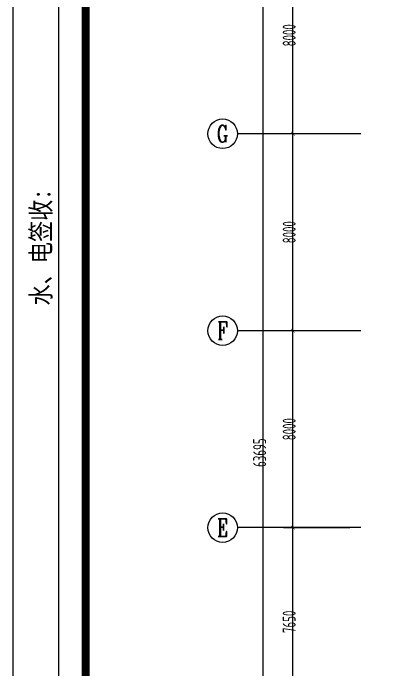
# Model space of a CAD drawing. Header units: inches. Extents: x 871252 to 1312932, y -88801 to 86720.
# Drawn here: x 871252 to 887108, y 36188 to 62864 of the extents above; entities that cross this region are included whole.
import ezdxf
from ezdxf.enums import TextEntityAlignment as Align

# ---------------------------------------------------------------- set-up
doc = ezdxf.new("R2010")
doc.units = ezdxf.units.IN
doc.header["$MEASUREMENT"] = 0
for name, color, linetype in [('AXIS', 3, 'Continuous'), ('AXIS_TEXT', 7, 'Continuous'), ('外框', 7, 'Continuous')]:
    doc.layers.add(name, color=color, linetype=linetype)
doc.styles.add('_TCH_AXIS', font='COMPLEX', dxfattribs={"bigfont": 'GBCBIG'})
doc.styles.add('_TCH_DIM_T3', font='TSSDENG', dxfattribs={"width": 0.64, "bigfont": 'TSSDCHN'})
doc.styles.add('COMPLEX', font='stylu.ttf')
doc.styles.add('宋体平面', font='', dxfattribs={"width": 0.8})
doc.styles.get('宋体平面').set_extended_font_data('SimSun')
doc.dimstyles.new('_TCH_ARCH&&150', dxfattribs={"dimtxt": 525, "dimasz": 150, "dimexe": 375, "dimexo": 450, "dimgap": 150, "dimtad": 1, "dimdec": 0, "dimzin": 0, "dimdsep": 46, "dimtxsty": '_TCH_DIM_T3', "dimblk": 'ARCHTICK', "dimcen": 0.09, "dimclrt": 7, "dimazin": 2, "dimtfac": 1, "dimtdec": 0, "dimtix": 1, "dimtmove": 2, "dimatfit": 3, "dimfxl": 0, "dimtolj": 1, "dimtzin": 0, "dimarcsym": 0})

# ---------------------------------------------------------------- blocks, each defined once
blk = doc.blocks.new('_ArchTick')
at = {"color": 0, "linetype": 'ByBlock', "const_width": 0.15}
blk.add_lwpolyline([(-0.5, -0.5), (0.5, 0.5)], dxfattribs=at)
blk = doc.blocks.new('*D95')
at = {"layer": 'AXIS', "color": 0, "lineweight": -2, "transparency": 16777216}
for p, q in [((884915, 41964), (882230, 41964)), ((882605, 34314), (882605, 41964)), ((884915, 34314), (882230, 34314))]:
    blk.add_line(p, q, dxfattribs=at)
at = {"layer": 'Defpoints', "color": 0, "transparency": 16777216}
for p in [(882605, 41964), (885365, 41964), (885365, 34314)]:
    blk.add_point(p, dxfattribs=at)
at = {"layer": 'AXIS', "color": 0, "lineweight": -2, "transparency": 16777216, "xscale": 150, "yscale": 150, "zscale": 150}
for p, rotation in [((882605, 41964), 90), ((882605, 34314), 270)]:
    blk.add_blockref('_ArchTick', p, dxfattribs=dict(at, rotation=rotation))
at = {"layer": 'AXIS', "color": 7, "transparency": 16777216, "insert": (882455, 38139), "char_height": 525, "attachment_point": 5, "rotation": 90, "style": '_TCH_DIM_T3'}
blk.add_mtext('\\A1;7650', dxfattribs=at)
blk = doc.blocks.new('*D96')
at = {"layer": 'AXIS', "color": 0, "lineweight": -2, "transparency": 16777216}
for p, q in [((884915, 49964), (882230, 49964)), ((882605, 41964), (882605, 49964)), ((884915, 41964), (882230, 41964))]:
    blk.add_line(p, q, dxfattribs=at)
at = {"layer": 'Defpoints', "color": 0, "transparency": 16777216}
for p in [(882605, 49964), (885365, 49964), (885365, 41964)]:
    blk.add_point(p, dxfattribs=at)
at = {"layer": 'AXIS', "color": 0, "lineweight": -2, "transparency": 16777216, "xscale": 150, "yscale": 150, "zscale": 150}
for p, rotation in [((882605, 49964), 90), ((882605, 41964), 270)]:
    blk.add_blockref('_ArchTick', p, dxfattribs=dict(at, rotation=rotation))
at = {"layer": 'AXIS', "color": 7, "transparency": 16777216, "insert": (882455, 45964), "char_height": 525, "attachment_point": 5, "rotation": 90, "style": '_TCH_DIM_T3'}
blk.add_mtext('\\A1;8000', dxfattribs=at)
blk = doc.blocks.new('*D97')
at = {"layer": 'AXIS', "color": 0, "lineweight": -2, "transparency": 16777216}
for p, q in [((884915, 57964), (882230, 57964)), ((882605, 49964), (882605, 57964)), ((884915, 49964), (882230, 49964))]:
    blk.add_line(p, q, dxfattribs=at)
at = {"layer": 'Defpoints', "color": 0, "transparency": 16777216}
for p in [(882605, 57964), (885365, 57964), (885365, 49964)]:
    blk.add_point(p, dxfattribs=at)
at = {"layer": 'AXIS', "color": 0, "lineweight": -2, "transparency": 16777216, "xscale": 150, "yscale": 150, "zscale": 150}
for p, rotation in [((882605, 57964), 90), ((882605, 49964), 270)]:
    blk.add_blockref('_ArchTick', p, dxfattribs=dict(at, rotation=rotation))
at = {"layer": 'AXIS', "color": 7, "transparency": 16777216, "insert": (882455, 53964), "char_height": 525, "attachment_point": 5, "rotation": 90, "style": '_TCH_DIM_T3'}
blk.add_mtext('\\A1;8000', dxfattribs=at)
blk = doc.blocks.new('*D98')
at = {"layer": 'AXIS', "color": 0, "lineweight": -2, "transparency": 16777216}
for p, q in [((884915, 65964), (882230, 65964)), ((882605, 57964), (882605, 65964)), ((884915, 57964), (882230, 57964))]:
    blk.add_line(p, q, dxfattribs=at)
at = {"layer": 'Defpoints', "color": 0, "transparency": 16777216}
for p in [(882605, 65964), (885365, 65964), (885365, 57964)]:
    blk.add_point(p, dxfattribs=at)
at = {"layer": 'AXIS', "color": 0, "lineweight": -2, "transparency": 16777216, "xscale": 150, "yscale": 150, "zscale": 150}
for p, rotation in [((882605, 65964), 90), ((882605, 57964), 270)]:
    blk.add_blockref('_ArchTick', p, dxfattribs=dict(at, rotation=rotation))
at = {"layer": 'AXIS', "color": 7, "transparency": 16777216, "insert": (882455, 61964), "char_height": 525, "attachment_point": 5, "rotation": 90, "style": '_TCH_DIM_T3'}
blk.add_mtext('\\A1;8000', dxfattribs=at)
blk = doc.blocks.new('*D101')
at = {"layer": 'AXIS', "color": 0, "lineweight": -2, "transparency": 16777216}
for p, q in [((884915, 76859), (881030, 76859)), ((881405, 13164), (881405, 76859)), ((884915, 13164), (881030, 13164))]:
    blk.add_line(p, q, dxfattribs=at)
at = {"layer": 'Defpoints', "color": 0, "transparency": 16777216}
for p in [(881405, 76859), (885365, 76859), (885365, 13164)]:
    blk.add_point(p, dxfattribs=at)
at = {"layer": 'AXIS', "color": 0, "lineweight": -2, "transparency": 16777216, "xscale": 150, "yscale": 150, "zscale": 150}
for p, rotation in [((881405, 76859), 90), ((881405, 13164), 270)]:
    blk.add_blockref('_ArchTick', p, dxfattribs=dict(at, rotation=rotation))
at = {"layer": 'AXIS', "color": 7, "transparency": 16777216, "insert": (881255, 45012), "char_height": 525, "attachment_point": 5, "rotation": 90, "style": '_TCH_DIM_T3'}
blk.add_mtext('\\A1;63695', dxfattribs=at)
blk = doc.blocks.new('_AXISO')
blk.add_circle((0, 0), 0.5)
at = {"layer": 'AXIS_TEXT', "style": 'COMPLEX', "width": 1.041667}
blk.add_attdef('A', text='', height=0.56, dxfattribs=at).set_placement((-0.25, -0.28), (0.25, -0.28), align=Align.FIT)

msp = doc.modelspace()

# ---------------------------------------------------------------- linework, layer by layer
at = {"layer": 'AXIS'}
for p, q in [((885365.4, 57964.3), (880354.9, 57964.3)), ((885365.4, 49964.3), (880354.9, 49964.3)), ((885365.4, 41964.3), (880354.9, 41964.3))]:
    msp.add_line(p, q, dxfattribs=at)
at = {"layer": '外框', "lineweight": -2}
for p, q in [((871252.1, 7482.5), (871252.1, 86720.3)), ((873103.7, 7391.5), (873103.7, 86720.3))]:
    msp.add_line(p, q, dxfattribs=at)
at = {"layer": '外框', "lineweight": -2, "const_width": 330.9}
msp.add_lwpolyline([(877501.9, 8435.7), (981742.4, 8435.7, 0.4142136), (985051.7, 11744.9), (985051.7, 82339.2, 0.4142136), (981742.4, 85648.4), (877501.9, 85648.4, 0.4142136), (874192.7, 82339.2), (874192.7, 11744.9, 0.4142136)], format="xyb", close=True, dxfattribs=at)

# ---------------------------------------------------------------- block references
at = {"layer": 'AXIS'}
ref = msp.add_blockref('_AXISO', (879754.9, 57964.3), dxfattribs=dict(at, xscale=1200, yscale=1200, zscale=1200))
ref.add_attrib('A', 'G', dxfattribs={"layer": 'AXIS_TEXT', "height": 692.8, "style": '_TCH_AXIS', "width": 0.8}).set_placement((879517.4, 57617.9), (879992.4, 57617.9), align=Align.FIT)
ref = msp.add_blockref('_AXISO', (879754.9, 49964.3), dxfattribs=dict(at, xscale=1200, yscale=1200, zscale=1200))
ref.add_attrib('A', 'F', dxfattribs={"layer": 'AXIS_TEXT', "height": 717.3, "style": '_TCH_AXIS', "width": 0.8}).set_placement((879536.3, 49605.6), (879973.5, 49605.6), align=Align.FIT)
ref = msp.add_blockref('_AXISO', (879754.9, 41964.3), dxfattribs=dict(at, xscale=1200, yscale=1200, zscale=1200))
ref.add_attrib('A', 'E', dxfattribs={"layer": 'AXIS_TEXT', "height": 717.3, "style": '_TCH_AXIS', "width": 0.8}).set_placement((879536.3, 41605.6), (879973.5, 41605.6), align=Align.FIT)

# ---------------------------------------------------------------- texts
at = {"layer": '外框', "lineweight": -2, "style": '宋体平面', "width": 0.8}
msp.add_text('业主签收:                                      土建签收:                                     水、电签收:', height=788.414, rotation=90, dxfattribs=at).set_placement((872768.2, 11066.1))

# ---------------------------------------------------------------- dimensions: what is measured, and where the dimension line sits
at = {"layer": 'AXIS'}
for p1, p2, distance, picture, middle in [((885365.379, 13164.2524), (885365.379, 76858.8256), 3960.5, '*D101', (881254.879, 45011.539)), ((885365.4, 57964.3), (885365.4, 65964.3), 2760.5, '*D98', (882454.9, 61964.3)), ((885365.4, 49964.3), (885365.4, 57964.3), 2760.5, '*D97', (882454.9, 53964.3)), ((885365.4, 41964.3), (885365.4, 49964.3), 2760.5, '*D96', (882454.9, 45964.3)), ((885365.4, 34314.3), (885365.4, 41964.3), 2760.5, '*D95', (882454.9, 38139.3))]:
    dim = msp.add_aligned_dim(p1=p1, p2=p2, distance=distance, dimstyle='_TCH_ARCH&&150', dxfattribs=at)
    dim.commit()
    dim.dimension.update_dxf_attribs({"geometry": picture, "text_midpoint": middle})

doc.saveas('drawing.dxf')
